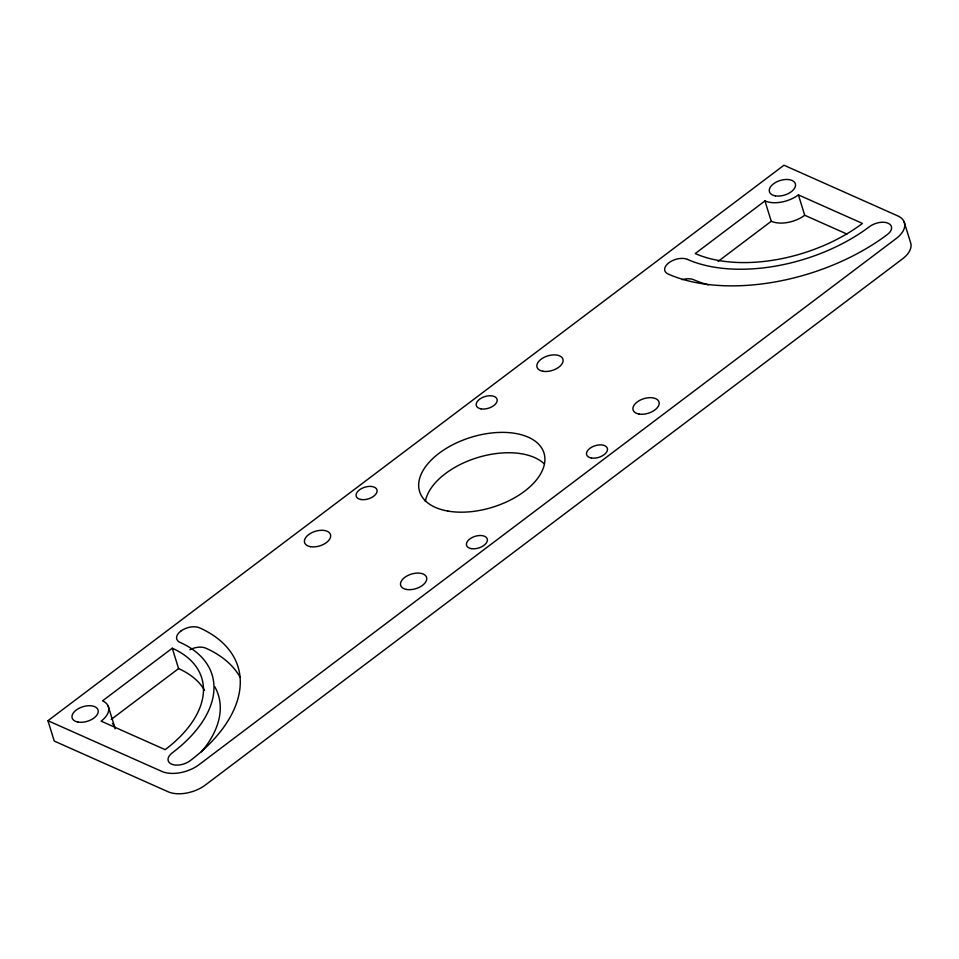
<?xml version="1.0" encoding="UTF-8"?>
<svg xmlns="http://www.w3.org/2000/svg" width="959" height="959" viewBox="0 0 959 959"><rect width="100%" height="100%" fill="white"/><g stroke="black" fill="none" stroke-linecap="round" stroke-linejoin="round"><path stroke-width="1.44" d="M47.95 720.7L783.971 165.224L897.84 215.931A27.128 15.248 -17.2 0 1 896.257 238.479L198.981 764.719A27.128 15.248 -17.2 0 1 161.819 771.408L47.95 720.7L54.255 741.067L168.125 791.774A27.128 15.248 -17.2 0 0 205.286 785.073L902.563 258.834A27.128 15.248 -17.2 0 0 910.439 242.207L904.145 221.853M172.272 648.224L102.541 700.849A24.407 13.726 -17.2 0 1 101.127 721.144L165.176 749.662A122.057 68.604 -17.2 0 0 172.272 648.224L178.578 668.591A122.057 68.604 -17.2 0 1 204.495 690.24M764.958 200.922L695.239 253.548A122.057 68.604 -17.2 0 0 862.453 223.423L798.403 194.893A24.407 13.726 -17.2 0 1 764.958 200.922L771.264 221.277L718.075 261.423M111.208 719.43L178.578 668.591M771.264 221.277A24.407 13.726 -17.2 0 0 804.709 215.26L846.953 234.068M798.403 194.893L804.709 215.26M108.211 706.184L114.517 726.538M189.918 649.711A13.558 7.624 -17.2 0 1 205.694 648.128A160.033 89.954 -17.2 0 1 239.918 676.946M214.744 686.68A132.905 74.706 -17.2 0 1 201.45 751.856M112.395 723.506A24.407 13.726 -17.2 0 1 115.056 728.876M425.34 501.485A65.104 36.586 -17.2 0 1 476.371 457.97A65.104 36.586 -17.2 0 1 544.041 463.677M708.329 284.871A132.905 74.706 -17.2 0 1 693.789 279.752A13.558 7.624 -17.2 0 0 682.364 279.632M638.994 414.048A13.558 7.624 -17.2 0 0 659.181 403.595A13.558 7.624 -17.2 0 0 639.953 400.251A13.558 7.624 -17.2 0 0 638.994 414.048M310.488 546.678A13.558 7.624 -17.2 0 0 330.675 536.225A13.558 7.624 -17.2 0 0 311.447 532.88A13.558 7.624 -17.2 0 0 310.488 546.678M481.034 408.87A10.849 6.102 -17.2 0 0 497.194 400.514A10.849 6.102 -17.2 0 0 481.814 397.829A10.849 6.102 -17.2 0 0 481.034 408.87M406.568 589.461A13.558 7.624 -17.2 0 0 426.755 579.008A13.558 7.624 -17.2 0 0 407.527 575.664A13.558 7.624 -17.2 0 0 406.568 589.461M447.937 511.087A65.104 36.586 -17.2 0 0 544.856 460.919A65.104 36.586 -17.2 0 0 452.576 444.832A65.104 36.586 -17.2 0 0 447.937 511.087M471.265 548.62A10.849 6.102 -17.2 0 0 487.412 540.265A10.849 6.102 -17.2 0 0 472.032 537.579A10.849 6.102 -17.2 0 0 471.265 548.62M542.914 371.265A13.558 7.624 -17.2 0 0 563.101 360.812A13.558 7.624 -17.2 0 0 543.885 357.467A13.558 7.624 -17.2 0 0 542.914 371.265M360.956 499.507A10.849 6.102 -17.2 0 0 377.103 491.14A10.849 6.102 -17.2 0 0 361.723 488.455A10.849 6.102 -17.2 0 0 360.956 499.507M591.343 457.994A10.849 6.102 -17.2 0 0 607.503 449.627A10.849 6.102 -17.2 0 0 592.123 446.954A10.849 6.102 -17.2 0 0 591.343 457.994M78.063 722.091A13.558 7.624 -17.2 0 0 98.25 711.638A13.558 7.624 -17.2 0 0 79.022 708.293A13.558 7.624 -17.2 0 0 78.063 722.091M180.807 631.118A13.558 7.624 -17.2 0 0 180.016 642.386A132.905 74.706 -17.2 0 1 172.296 752.827A13.558 7.624 -17.2 0 0 171.505 764.107A13.558 7.624 -17.2 0 0 190.086 760.751A160.033 89.954 -17.2 0 0 199.388 627.761A13.558 7.624 -17.2 0 0 180.807 631.118M687.483 259.398A132.905 74.706 -17.2 0 0 869.573 226.588A13.558 7.624 -17.2 0 1 888.154 223.243A13.558 7.624 -17.2 0 1 887.363 234.511A160.033 89.954 -17.2 0 1 668.111 274.01A13.558 7.624 -17.2 0 1 668.903 262.742A13.558 7.624 -17.2 0 1 687.483 259.398M775.34 195.852A13.558 7.624 -17.2 0 0 795.526 185.399A13.558 7.624 -17.2 0 0 776.311 182.054A13.558 7.624 -17.2 0 0 775.34 195.852"/></g></svg>
